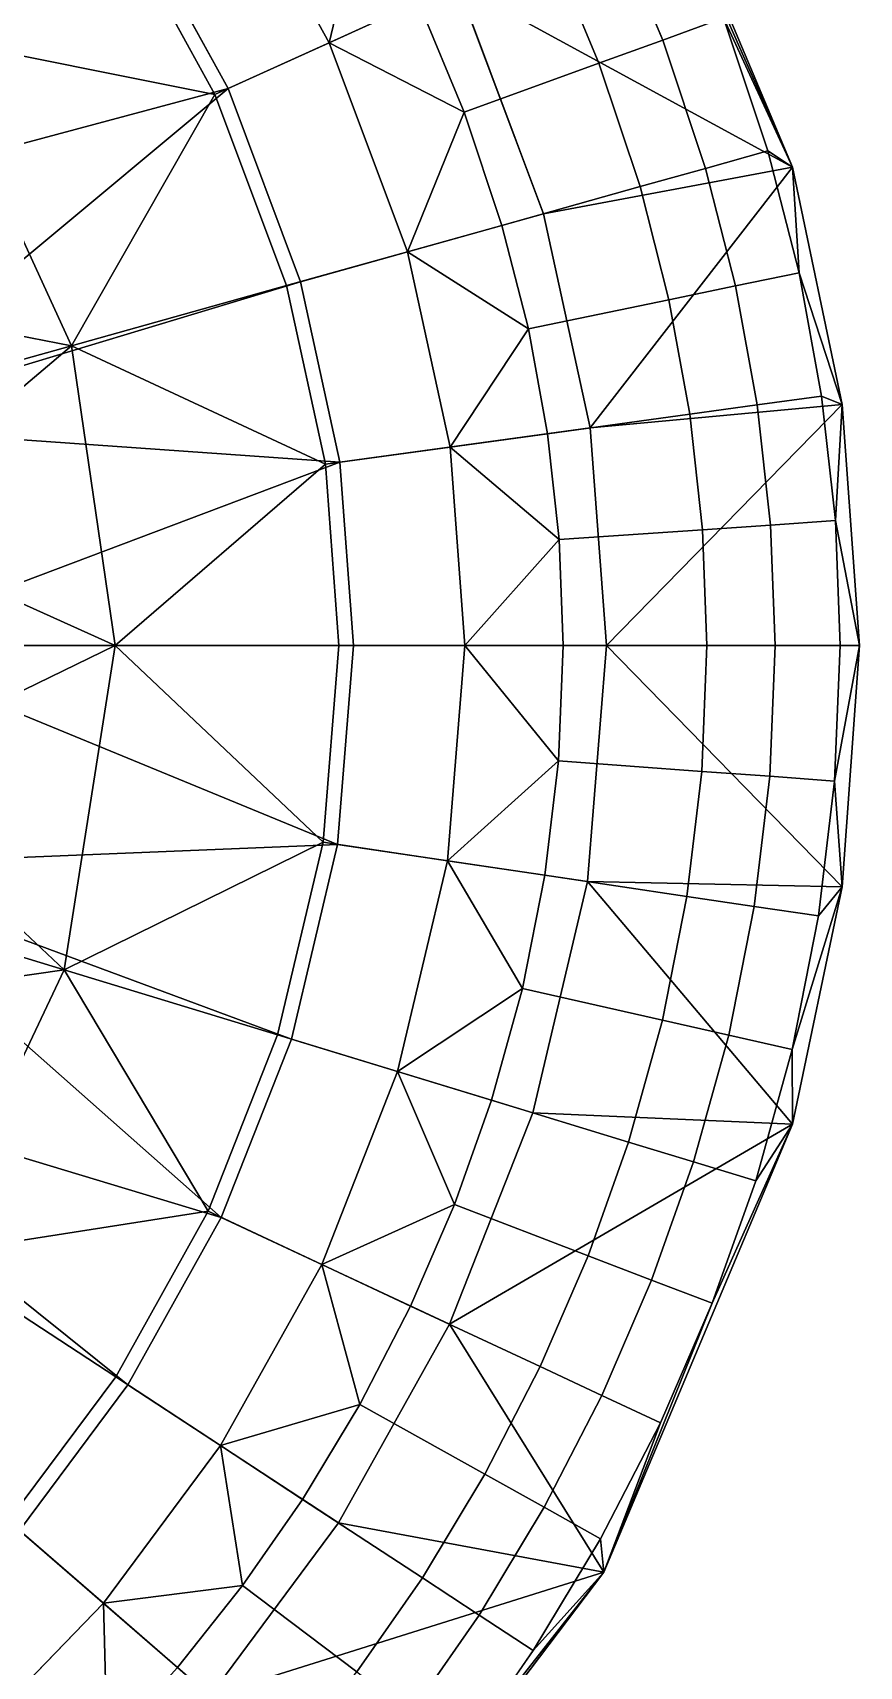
# Model space of a CAD drawing. Header units: inches. Extents: x -336 to -192, y -475 to -71.
# Drawn here: x -291.428 to -290.389, y -183.355 to -181.303 of the extents above; entities that cross this region are included whole.
import ezdxf

# ---------------------------------------------------------------- set-up
doc = ezdxf.new("R2010")
doc.units = ezdxf.units.IN
doc.layers.add('GLASS', color=7, linetype='Continuous')

msp = doc.modelspace()

# ---------------------------------------------------------------- linework, layer by layer
at = {"layer": 'GLASS', "color": 7}
for points in [[(-291.3076, -181.1453, 28.1975), (-291.9699, -181.3144, 25.2), (-291.5969, -180.8034, 28.1975)], [(-290.7102, -180.9086, 31.2321), (-290.4727, -181.4716, 31.2321), (-290.8938, -181.242, 29.7148)], [(-290.4727, -181.4716, 31.2321), (-290.7102, -180.9086, 31.2321), (-290.6273, -181.1212, 31.3697)], [(-291.5574, -181.3086, 29.1905), (-291.3229, -181.1553, 29.9777), (-291.4554, -180.9768, 29.9777)], [(-291.1909, -181.0691, 30.4371), (-291.0553, -181.3152, 30.4371), (-291.0107, -181.1304, 30.7954)], [(-290.6273, -181.1212, 31.3697), (-290.5594, -181.284, 31.3697), (-290.4727, -181.4716, 31.2321)], [(-291.0553, -181.3152, 30.4371), (-290.9431, -181.2643, 30.7954), (-291.0107, -181.1304, 30.7954)], [(-291.8005, -181.5381, 25.2), (-291.9699, -181.3144, 25.2), (-291.3076, -181.1453, 28.1975)], [(-291.3076, -181.1453, 28.1975), (-291.1823, -181.3728, 28.1975), (-291.8005, -181.5381, 25.2)], [(-291.199, -181.3803, 29.9777), (-291.3229, -181.1553, 29.9777), (-291.5574, -181.3086, 29.1905)], [(-290.786, -181.53, 29.7148), (-290.8938, -181.242, 29.7148), (-290.4727, -181.4716, 31.2321)], [(-290.8855, -181.4026, 30.7954), (-290.9431, -181.2643, 30.7954), (-291.0553, -181.3152, 30.4371)], [(-290.5594, -181.284, 31.3697), (-290.5037, -181.4511, 31.3697), (-290.4727, -181.4716, 31.2321)], [(-291.3793, -181.6959, 29.1905), (-291.5574, -181.3086, 29.1905), (-291.7404, -181.6257, 28.3872)], [(-291.5574, -181.3086, 29.1905), (-291.3793, -181.6959, 29.1905), (-291.199, -181.3803, 29.9777)], [(-291.0553, -181.3152, 30.4371), (-290.957, -181.5778, 30.4371), (-290.8855, -181.4026, 30.7954)], [(-291.6915, -181.7966, 25.2), (-291.8005, -181.5381, 25.2), (-291.1823, -181.3728, 28.1975)], [(-291.1823, -181.3728, 28.1975), (-291.0915, -181.6154, 28.1975), (-291.6915, -181.7966, 25.2)], [(-291.3793, -181.6959, 29.1905), (-291.1091, -181.6203, 29.9777), (-291.199, -181.3803, 29.9777)], [(-290.957, -181.5778, 30.4371), (-290.8382, -181.5446, 30.7954), (-290.8855, -181.4026, 30.7954)], [(-290.5037, -181.4511, 31.3697), (-290.4646, -181.6041, 31.3697), (-290.4727, -181.4716, 31.2321)], [(-290.727, -181.799, 29.7148), (-290.786, -181.53, 29.7148), (-290.4727, -181.4716, 31.2321)], [(-290.4727, -181.4716, 31.2321), (-290.4102, -181.7697, 31.2321), (-290.727, -181.799, 29.7148)], [(-290.4102, -181.7697, 31.2321), (-290.4727, -181.4716, 31.2321), (-290.4646, -181.6041, 31.3697)], [(-290.8049, -181.6746, 30.7954), (-290.8382, -181.5446, 30.7954), (-290.957, -181.5778, 30.4371)], [(-290.957, -181.5778, 30.4371), (-290.9032, -181.8231, 30.4371), (-290.8049, -181.6746, 30.7954)], [(-290.4646, -181.6041, 31.3697), (-290.4362, -181.7591, 31.3697), (-290.4102, -181.7697, 31.2321)], [(-291.7404, -181.6257, 28.3872), (-291.6824, -181.7807, 28.3872), (-291.3793, -181.6959, 29.1905)], [(-291.0915, -181.6154, 28.1975), (-291.0418, -181.842, 28.1975), (-291.6915, -181.7966, 25.2)], [(-291.0599, -181.8445, 29.9777), (-291.1091, -181.6203, 29.9777), (-291.3793, -181.6959, 29.1905)], [(-290.9032, -181.8231, 30.4371), (-290.7808, -181.8063, 30.7954), (-290.8049, -181.6746, 30.7954)], [(-291.3793, -181.6959, 29.1905), (-291.6824, -181.7807, 28.3872), (-291.6507, -181.9254, 28.3872)], [(-291.3243, -182.0726, 29.1905), (-291.3793, -181.6959, 29.1905), (-291.6507, -181.9254, 28.3872)], [(-291.3793, -181.6959, 29.1905), (-291.3243, -182.0726, 29.1905), (-291.0599, -181.8445, 29.9777)], [(-290.7067, -182.0726, 29.7148), (-290.727, -181.799, 29.7148), (-290.4102, -181.7697, 31.2321)], [(-290.4102, -181.7697, 31.2321), (-290.3887, -182.0726, 31.2321), (-290.7067, -182.0726, 29.7148)], [(-290.4362, -181.7591, 31.3697), (-290.4188, -181.9155, 31.3697), (-290.4102, -181.7697, 31.2321)], [(-290.3887, -182.0726, 31.2321), (-290.4102, -181.7697, 31.2321), (-290.4188, -181.9155, 31.3697)], [(-291.6529, -182.0726, 25.2), (-291.6915, -181.7966, 25.2), (-291.0418, -181.842, 28.1975)], [(-290.766, -181.9392, 30.7954), (-290.7808, -181.8063, 30.7954), (-290.9032, -181.8231, 30.4371)], [(-290.9032, -181.8231, 30.4371), (-290.8847, -182.0726, 30.4371), (-290.766, -181.9392, 30.7954)], [(-291.0247, -182.0726, 28.1975), (-291.6529, -182.0726, 25.2), (-291.0418, -181.842, 28.1975)], [(-291.3243, -182.0726, 29.1905), (-291.043, -182.0726, 29.9777), (-291.0599, -181.8445, 29.9777)], [(-290.4129, -182.0726, 31.3697), (-290.3887, -182.0726, 31.2321), (-290.4188, -181.9155, 31.3697)], [(-291.6507, -181.9254, 28.3872), (-291.6398, -182.0726, 28.3872), (-291.3243, -182.0726, 29.1905)], [(-290.8847, -182.0726, 30.4371), (-290.761, -182.0726, 30.7954), (-290.766, -181.9392, 30.7954)], [(-291.6915, -182.3486, 25.2), (-291.6529, -182.0726, 25.2), (-291.0447, -182.3223, 28.1975)], [(-291.6529, -182.0726, 25.2), (-291.0247, -182.0726, 28.1975), (-291.0447, -182.3223, 28.1975)], [(-291.3243, -182.0726, 29.1905), (-291.6398, -182.0726, 28.3872), (-291.6525, -182.232, 28.3872)], [(-291.3886, -182.4799, 29.1905), (-291.3243, -182.0726, 29.1905), (-291.6525, -182.232, 28.3872)], [(-291.3243, -182.0726, 29.1905), (-291.3886, -182.4799, 29.1905), (-291.0628, -182.3196, 29.9777)], [(-291.0628, -182.3196, 29.9777), (-291.043, -182.0726, 29.9777), (-291.3243, -182.0726, 29.1905)], [(-290.8847, -182.0726, 30.4371), (-290.9064, -182.3428, 30.4371), (-290.7669, -182.2172, 30.7954)], [(-290.7669, -182.2172, 30.7954), (-290.761, -182.0726, 30.7954), (-290.8847, -182.0726, 30.4371)], [(-290.7305, -182.369, 29.7148), (-290.7067, -182.0726, 29.7148), (-290.4102, -182.3755, 31.2321)], [(-290.3887, -182.0726, 31.2321), (-290.4102, -182.3755, 31.2321), (-290.7067, -182.0726, 29.7148)], [(-290.4102, -182.3755, 31.2321), (-290.3887, -182.0726, 31.2321), (-290.4198, -182.2428, 31.3697)], [(-290.3887, -182.0726, 31.2321), (-290.4129, -182.0726, 31.3697), (-290.4198, -182.2428, 31.3697)], [(-290.9064, -182.3428, 30.4371), (-290.7842, -182.361, 30.7954), (-290.7669, -182.2172, 30.7954)], [(-291.6525, -182.232, 28.3872), (-291.6896, -182.3883, 28.3872), (-291.3886, -182.4799, 29.1905)], [(-290.4198, -182.2428, 31.3697), (-290.4401, -182.4121, 31.3697), (-290.4102, -182.3755, 31.2321)], [(-291.0447, -182.3223, 28.1975), (-291.1028, -182.567, 28.1975), (-291.6915, -182.3486, 25.2)], [(-291.3886, -182.4799, 29.1905), (-291.1203, -182.5616, 29.9777), (-291.0628, -182.3196, 29.9777)], [(-291.8005, -182.6071, 25.2), (-291.6915, -182.3486, 25.2), (-291.1909, -182.7908, 28.1975)], [(-291.1028, -182.567, 28.1975), (-291.1909, -182.7908, 28.1975), (-291.6915, -182.3486, 25.2)], [(-290.9064, -182.3428, 30.4371), (-290.9692, -182.6076, 30.4371), (-290.8124, -182.5034, 30.7954)], [(-290.8124, -182.5034, 30.7954), (-290.7842, -182.361, 30.7954), (-290.9064, -182.3428, 30.4371)], [(-290.7994, -182.6593, 29.7148), (-290.7305, -182.369, 29.7148), (-290.4727, -182.6736, 31.2321)], [(-290.4102, -182.3755, 31.2321), (-290.4727, -182.6736, 31.2321), (-290.7305, -182.369, 29.7148)], [(-291.3886, -182.4799, 29.1905), (-291.6896, -182.3883, 28.3872), (-291.7459, -182.5312, 28.3872)], [(-290.4727, -182.6736, 31.2321), (-290.4102, -182.3755, 31.2321), (-290.4734, -182.5797, 31.3697)], [(-290.4401, -182.4121, 31.3697), (-290.4734, -182.5797, 31.3697), (-290.4102, -182.3755, 31.2321)], [(-291.5581, -182.8377, 29.1905), (-291.3886, -182.4799, 29.1905), (-291.7459, -182.5312, 28.3872)], [(-291.3886, -182.4799, 29.1905), (-291.5581, -182.8377, 29.1905), (-291.2074, -182.7831, 29.9777)], [(-291.2074, -182.7831, 29.9777), (-291.1203, -182.5616, 29.9777), (-291.3886, -182.4799, 29.1905)], [(-290.9692, -182.6076, 30.4371), (-290.8512, -182.6436, 30.7954), (-290.8124, -182.5034, 30.7954)], [(-290.4734, -182.5797, 31.3697), (-290.5191, -182.7447, 31.3697), (-290.4727, -182.6736, 31.2321)], [(-291.3084, -183.0011, 28.1975), (-291.4446, -183.184, 28.1975), (-291.8005, -182.6071, 25.2)], [(-291.1909, -182.7908, 28.1975), (-291.3084, -183.0011, 28.1975), (-291.8005, -182.6071, 25.2)], [(-290.9692, -182.6076, 30.4371), (-291.0646, -182.8499, 30.4371), (-290.8977, -182.7744, 30.7954)], [(-290.8977, -182.7744, 30.7954), (-290.8512, -182.6436, 30.7954), (-290.9692, -182.6076, 30.4371)], [(-290.904, -182.925, 29.7148), (-290.7994, -182.6593, 29.7148), (-290.4727, -182.6736, 31.2321)], [(-290.4727, -182.6736, 31.2321), (-290.7102, -183.2366, 31.2321), (-290.904, -182.925, 29.7148)], [(-290.7102, -183.2366, 31.2321), (-290.4727, -182.6736, 31.2321), (-290.5738, -182.8987, 31.3697)], [(-290.5191, -182.7447, 31.3697), (-290.5738, -182.8987, 31.3697), (-290.4727, -182.6736, 31.2321)], [(-291.5581, -182.8377, 29.1905), (-291.3237, -182.9911, 29.9777), (-291.2074, -182.7831, 29.9777)], [(-291.0646, -182.8499, 30.4371), (-290.953, -182.9021, 30.7954), (-290.8977, -182.7744, 30.7954)], [(-291.4584, -183.1721, 29.9777), (-291.3237, -182.9911, 29.9777), (-291.5581, -182.8377, 29.1905)], [(-291.0646, -182.8499, 30.4371), (-291.1918, -183.0775, 30.4371), (-291.0168, -183.0258, 30.7954)], [(-291.0168, -183.0258, 30.7954), (-290.953, -182.9021, 30.7954), (-291.0646, -182.8499, 30.4371)], [(-290.5738, -182.8987, 31.3697), (-290.6389, -183.049, 31.3697), (-290.7102, -183.2366, 31.2321)], [(-291.0435, -183.1746, 29.7148), (-290.904, -182.925, 29.7148), (-290.7102, -183.2366, 31.2321)], [(-291.1918, -183.0775, 30.4371), (-291.0888, -183.145, 30.7954), (-291.0168, -183.0258, 30.7954)], [(-290.6389, -183.049, 31.3697), (-290.714, -183.1946, 31.3697), (-290.7102, -183.2366, 31.2321)], [(-291.1918, -183.0775, 30.4371), (-291.3392, -183.2754, 30.4371), (-291.1641, -183.2532, 30.7954)], [(-291.1641, -183.2532, 30.7954), (-291.0888, -183.145, 30.7954), (-291.1918, -183.0775, 30.4371)], [(-291.2051, -183.3917, 29.7148), (-291.0435, -183.1746, 29.7148), (-290.7102, -183.2366, 31.2321)], [(-290.714, -183.1946, 31.3697), (-290.7987, -183.3349, 31.3697), (-290.7102, -183.2366, 31.2321)], [(-291.3392, -183.2754, 30.4371), (-291.2461, -183.3562, 30.7954), (-291.1641, -183.2532, 30.7954)], [(-290.7102, -183.2366, 31.2321), (-291.0791, -183.7238, 31.2321), (-291.2051, -183.3917, 29.7148)], [(-291.0791, -183.7238, 31.2321), (-290.7102, -183.2366, 31.2321), (-290.8874, -183.4623, 31.3697)], [(-290.7987, -183.3349, 31.3697), (-290.8874, -183.4623, 31.3697), (-290.7102, -183.2366, 31.2321)], [(-291.3392, -183.2754, 30.4371), (-291.5104, -183.4521, 30.4371), (-291.3344, -183.4536, 30.7954)], [(-291.3344, -183.4536, 30.7954), (-291.2461, -183.3562, 30.7954), (-291.3392, -183.2754, 30.4371)]]:
    msp.add_3dface(points, dxfattribs=at)
for points, invisible_edges in [([(-291.0425, -180.9721, 29.7148), (-291.1823, -181.3728, 28.1975), (-291.3076, -181.1453, 28.1975)], 1), ([(-291.0425, -180.9721, 29.7148), (-290.8938, -181.242, 29.7148), (-291.1823, -181.3728, 28.1975)], 12), ([(-291.3229, -181.1553, 29.9777), (-291.0553, -181.3152, 30.4371), (-291.1909, -181.0691, 30.4371)], 1), ([(-291.3229, -181.1553, 29.9777), (-291.199, -181.3803, 29.9777), (-291.0553, -181.3152, 30.4371)], 12), ([(-290.7791, -181.19, 31.2738), (-290.6359, -181.3118, 31.3763), (-290.7014, -181.1548, 31.3763)], 1), ([(-290.7014, -181.1548, 31.3763), (-290.6359, -181.3118, 31.3763), (-290.5594, -181.284, 31.3697)], 12), ([(-290.9431, -181.2643, 30.7954), (-290.7162, -181.341, 31.2738), (-290.7791, -181.19, 31.2738)], 1), ([(-290.7791, -181.19, 31.2738), (-290.7162, -181.341, 31.2738), (-290.6359, -181.3118, 31.3763)], 12), ([(-290.8938, -181.242, 29.7148), (-291.0915, -181.6154, 28.1975), (-291.1823, -181.3728, 28.1975)], 1), ([(-290.8938, -181.242, 29.7148), (-290.786, -181.53, 29.7148), (-291.0915, -181.6154, 28.1975)], 12), ([(-290.9431, -181.2643, 30.7954), (-290.8855, -181.4026, 30.7954), (-290.7162, -181.341, 31.2738)], 12), ([(-290.6359, -181.3118, 31.3763), (-290.5037, -181.4511, 31.3697), (-290.5594, -181.284, 31.3697)], 1), ([(-291.199, -181.3803, 29.9777), (-290.957, -181.5778, 30.4371), (-291.0553, -181.3152, 30.4371)], 1), ([(-290.7162, -181.341, 31.2738), (-290.5823, -181.473, 31.3763), (-290.6359, -181.3118, 31.3763)], 1), ([(-290.6359, -181.3118, 31.3763), (-290.5823, -181.473, 31.3763), (-290.5037, -181.4511, 31.3697)], 12), ([(-290.8855, -181.4026, 30.7954), (-290.6645, -181.496, 31.2738), (-290.7162, -181.341, 31.2738)], 1), ([(-290.7162, -181.341, 31.2738), (-290.6645, -181.496, 31.2738), (-290.5823, -181.473, 31.3763)], 12), ([(-291.199, -181.3803, 29.9777), (-291.1091, -181.6203, 29.9777), (-290.957, -181.5778, 30.4371)], 12), ([(-290.8855, -181.4026, 30.7954), (-290.8382, -181.5446, 30.7954), (-290.6645, -181.496, 31.2738)], 12), ([(-290.5823, -181.473, 31.3763), (-290.4646, -181.6041, 31.3697), (-290.5037, -181.4511, 31.3697)], 1), ([(-290.6645, -181.496, 31.2738), (-290.5445, -181.6206, 31.3763), (-290.5823, -181.473, 31.3763)], 1), ([(-290.5823, -181.473, 31.3763), (-290.5445, -181.6206, 31.3763), (-290.4646, -181.6041, 31.3697)], 12), ([(-290.8382, -181.5446, 30.7954), (-290.6282, -181.638, 31.2738), (-290.6645, -181.496, 31.2738)], 1), ([(-290.6645, -181.496, 31.2738), (-290.6282, -181.638, 31.2738), (-290.5445, -181.6206, 31.3763)], 12), ([(-290.786, -181.53, 29.7148), (-291.0418, -181.842, 28.1975), (-291.0915, -181.6154, 28.1975)], 1), ([(-290.786, -181.53, 29.7148), (-290.727, -181.799, 29.7148), (-291.0418, -181.842, 28.1975)], 12), ([(-290.8382, -181.5446, 30.7954), (-290.8049, -181.6746, 30.7954), (-290.6282, -181.638, 31.2738)], 12), ([(-291.1091, -181.6203, 29.9777), (-290.9032, -181.8231, 30.4371), (-290.957, -181.5778, 30.4371)], 1), ([(-290.5445, -181.6206, 31.3763), (-290.4362, -181.7591, 31.3697), (-290.4646, -181.6041, 31.3697)], 1), ([(-291.1091, -181.6203, 29.9777), (-291.0599, -181.8445, 29.9777), (-290.9032, -181.8231, 30.4371)], 12), ([(-290.6282, -181.638, 31.2738), (-290.5171, -181.7702, 31.3763), (-290.5445, -181.6206, 31.3763)], 1), ([(-290.5445, -181.6206, 31.3763), (-290.5171, -181.7702, 31.3763), (-290.4362, -181.7591, 31.3697)], 12), ([(-290.8049, -181.6746, 30.7954), (-290.6018, -181.7818, 31.2738), (-290.6282, -181.638, 31.2738)], 1), ([(-290.6282, -181.638, 31.2738), (-290.6018, -181.7818, 31.2738), (-290.5171, -181.7702, 31.3763)], 12), ([(-290.8049, -181.6746, 30.7954), (-290.7808, -181.8063, 30.7954), (-290.6018, -181.7818, 31.2738)], 12), ([(-290.6018, -181.7818, 31.2738), (-290.5003, -181.9211, 31.3763), (-290.5171, -181.7702, 31.3763)], 1), ([(-290.5171, -181.7702, 31.3763), (-290.4188, -181.9155, 31.3697), (-290.4362, -181.7591, 31.3697)], 1), ([(-290.5171, -181.7702, 31.3763), (-290.5003, -181.9211, 31.3763), (-290.4188, -181.9155, 31.3697)], 12), ([(-290.727, -181.799, 29.7148), (-291.0247, -182.0726, 28.1975), (-291.0418, -181.842, 28.1975)], 1), ([(-290.727, -181.799, 29.7148), (-290.7067, -182.0726, 29.7148), (-291.0247, -182.0726, 28.1975)], 12), ([(-290.7808, -181.8063, 30.7954), (-290.5858, -181.9269, 31.2738), (-290.6018, -181.7818, 31.2738)], 1), ([(-290.6018, -181.7818, 31.2738), (-290.5858, -181.9269, 31.2738), (-290.5003, -181.9211, 31.3763)], 12), ([(-290.7808, -181.8063, 30.7954), (-290.766, -181.9392, 30.7954), (-290.5858, -181.9269, 31.2738)], 12), ([(-291.0599, -181.8445, 29.9777), (-290.8847, -182.0726, 30.4371), (-290.9032, -181.8231, 30.4371)], 1), ([(-291.0599, -181.8445, 29.9777), (-291.043, -182.0726, 29.9777), (-290.8847, -182.0726, 30.4371)], 12), ([(-290.5858, -181.9269, 31.2738), (-290.4947, -182.0726, 31.3763), (-290.5003, -181.9211, 31.3763)], 1), ([(-290.5003, -181.9211, 31.3763), (-290.4129, -182.0726, 31.3697), (-290.4188, -181.9155, 31.3697)], 1), ([(-290.5003, -181.9211, 31.3763), (-290.4947, -182.0726, 31.3763), (-290.4129, -182.0726, 31.3697)], 12), ([(-290.766, -181.9392, 30.7954), (-290.5803, -182.0726, 31.2738), (-290.5858, -181.9269, 31.2738)], 1), ([(-290.766, -181.9392, 30.7954), (-290.761, -182.0726, 30.7954), (-290.5803, -182.0726, 31.2738)], 12), ([(-290.5858, -181.9269, 31.2738), (-290.5803, -182.0726, 31.2738), (-290.4947, -182.0726, 31.3763)], 12), ([(-291.043, -182.0726, 29.9777), (-291.0628, -182.3196, 29.9777), (-290.9064, -182.3428, 30.4371)], 12), ([(-290.7067, -182.0726, 29.7148), (-290.7305, -182.369, 29.7148), (-291.0447, -182.3223, 28.1975)], 12), ([(-290.7067, -182.0726, 29.7148), (-291.0447, -182.3223, 28.1975), (-291.0247, -182.0726, 28.1975)], 1), ([(-291.043, -182.0726, 29.9777), (-290.9064, -182.3428, 30.4371), (-290.8847, -182.0726, 30.4371)], 1), ([(-290.761, -182.0726, 30.7954), (-290.7669, -182.2172, 30.7954), (-290.5867, -182.2305, 31.2738)], 12), ([(-290.761, -182.0726, 30.7954), (-290.5867, -182.2305, 31.2738), (-290.5803, -182.0726, 31.2738)], 1), ([(-290.5803, -182.0726, 31.2738), (-290.5867, -182.2305, 31.2738), (-290.5013, -182.2367, 31.3763)], 12), ([(-290.5803, -182.0726, 31.2738), (-290.5013, -182.2367, 31.3763), (-290.4947, -182.0726, 31.3763)], 1), ([(-290.4947, -182.0726, 31.3763), (-290.5013, -182.2367, 31.3763), (-290.4198, -182.2428, 31.3697)], 12), ([(-290.4947, -182.0726, 31.3763), (-290.4198, -182.2428, 31.3697), (-290.4129, -182.0726, 31.3697)], 1), ([(-290.7669, -182.2172, 30.7954), (-290.7842, -182.361, 30.7954), (-290.6055, -182.3875, 31.2738)], 12), ([(-290.7669, -182.2172, 30.7954), (-290.6055, -182.3875, 31.2738), (-290.5867, -182.2305, 31.2738)], 1), ([(-290.5867, -182.2305, 31.2738), (-290.6055, -182.3875, 31.2738), (-290.5209, -182.4001, 31.3763)], 12), ([(-290.5867, -182.2305, 31.2738), (-290.5209, -182.4001, 31.3763), (-290.5013, -182.2367, 31.3763)], 1), ([(-290.5013, -182.2367, 31.3763), (-290.5209, -182.4001, 31.3763), (-290.4401, -182.4121, 31.3697)], 12), ([(-290.5013, -182.2367, 31.3763), (-290.4401, -182.4121, 31.3697), (-290.4198, -182.2428, 31.3697)], 1), ([(-291.0628, -182.3196, 29.9777), (-291.1203, -182.5616, 29.9777), (-290.9692, -182.6076, 30.4371)], 12), ([(-290.7305, -182.369, 29.7148), (-291.1028, -182.567, 28.1975), (-291.0447, -182.3223, 28.1975)], 1), ([(-291.0628, -182.3196, 29.9777), (-290.9692, -182.6076, 30.4371), (-290.9064, -182.3428, 30.4371)], 1), ([(-290.7305, -182.369, 29.7148), (-290.7994, -182.6593, 29.7148), (-291.1028, -182.567, 28.1975)], 12), ([(-290.7842, -182.361, 30.7954), (-290.8124, -182.5034, 30.7954), (-290.6364, -182.543, 31.2738)], 12), ([(-290.7842, -182.361, 30.7954), (-290.6364, -182.543, 31.2738), (-290.6055, -182.3875, 31.2738)], 1), ([(-290.6055, -182.3875, 31.2738), (-290.6364, -182.543, 31.2738), (-290.553, -182.5617, 31.3763)], 12), ([(-290.6055, -182.3875, 31.2738), (-290.553, -182.5617, 31.3763), (-290.5209, -182.4001, 31.3763)], 1), ([(-290.5209, -182.4001, 31.3763), (-290.553, -182.5617, 31.3763), (-290.4734, -182.5797, 31.3697)], 12), ([(-290.5209, -182.4001, 31.3763), (-290.4734, -182.5797, 31.3697), (-290.4401, -182.4121, 31.3697)], 1), ([(-290.8124, -182.5034, 30.7954), (-290.8512, -182.6436, 30.7954), (-290.6788, -182.6961, 31.2738)], 12), ([(-290.8124, -182.5034, 30.7954), (-290.6788, -182.6961, 31.2738), (-290.6364, -182.543, 31.2738)], 1), ([(-290.6364, -182.543, 31.2738), (-290.6788, -182.6961, 31.2738), (-290.5971, -182.7209, 31.3763)], 12), ([(-290.6364, -182.543, 31.2738), (-290.5971, -182.7209, 31.3763), (-290.553, -182.5617, 31.3763)], 1), ([(-291.1203, -182.5616, 29.9777), (-291.2074, -182.7831, 29.9777), (-291.0646, -182.8499, 30.4371)], 12), ([(-290.7994, -182.6593, 29.7148), (-291.1909, -182.7908, 28.1975), (-291.1028, -182.567, 28.1975)], 1), ([(-291.1203, -182.5616, 29.9777), (-291.0646, -182.8499, 30.4371), (-290.9692, -182.6076, 30.4371)], 1), ([(-290.553, -182.5617, 31.3763), (-290.5971, -182.7209, 31.3763), (-290.5191, -182.7447, 31.3697)], 12), ([(-290.553, -182.5617, 31.3763), (-290.5191, -182.7447, 31.3697), (-290.4734, -182.5797, 31.3697)], 1), ([(-290.7994, -182.6593, 29.7148), (-290.904, -182.925, 29.7148), (-291.1909, -182.7908, 28.1975)], 12), ([(-290.8512, -182.6436, 30.7954), (-290.8977, -182.7744, 30.7954), (-290.7295, -182.839, 31.2738)], 12), ([(-290.8512, -182.6436, 30.7954), (-290.7295, -182.839, 31.2738), (-290.6788, -182.6961, 31.2738)], 1), ([(-290.6788, -182.6961, 31.2738), (-290.7295, -182.839, 31.2738), (-290.6499, -182.8696, 31.3763)], 12), ([(-290.6788, -182.6961, 31.2738), (-290.6499, -182.8696, 31.3763), (-290.5971, -182.7209, 31.3763)], 1), ([(-290.5971, -182.7209, 31.3763), (-290.6499, -182.8696, 31.3763), (-290.5738, -182.8987, 31.3697)], 12), ([(-290.5971, -182.7209, 31.3763), (-290.5738, -182.8987, 31.3697), (-290.5191, -182.7447, 31.3697)], 1), ([(-291.2074, -182.7831, 29.9777), (-291.3237, -182.9911, 29.9777), (-291.1918, -183.0775, 30.4371)], 12), ([(-291.2074, -182.7831, 29.9777), (-291.1918, -183.0775, 30.4371), (-291.0646, -182.8499, 30.4371)], 1), ([(-290.8977, -182.7744, 30.7954), (-290.953, -182.9021, 30.7954), (-290.7899, -182.9783, 31.2738)], 12), ([(-290.8977, -182.7744, 30.7954), (-290.7899, -182.9783, 31.2738), (-290.7295, -182.839, 31.2738)], 1), ([(-290.904, -182.925, 29.7148), (-291.3084, -183.0011, 28.1975), (-291.1909, -182.7908, 28.1975)], 1), ([(-290.7295, -182.839, 31.2738), (-290.7899, -182.9783, 31.2738), (-290.7127, -183.0145, 31.3763)], 12), ([(-290.7295, -182.839, 31.2738), (-290.7127, -183.0145, 31.3763), (-290.6499, -182.8696, 31.3763)], 1), ([(-290.6499, -182.8696, 31.3763), (-290.7127, -183.0145, 31.3763), (-290.6389, -183.049, 31.3697)], 12), ([(-290.6499, -182.8696, 31.3763), (-290.6389, -183.049, 31.3697), (-290.5738, -182.8987, 31.3697)], 1), ([(-290.953, -182.9021, 30.7954), (-291.0168, -183.0258, 30.7954), (-290.8596, -183.1134, 31.2738)], 12), ([(-290.953, -182.9021, 30.7954), (-290.8596, -183.1134, 31.2738), (-290.7899, -182.9783, 31.2738)], 1), ([(-290.904, -182.925, 29.7148), (-291.0435, -183.1746, 29.7148), (-291.3084, -183.0011, 28.1975)], 12), ([(-290.7899, -182.9783, 31.2738), (-290.8596, -183.1134, 31.2738), (-290.7851, -183.155, 31.3763)], 12), ([(-290.7899, -182.9783, 31.2738), (-290.7851, -183.155, 31.3763), (-290.7127, -183.0145, 31.3763)], 1), ([(-291.3237, -182.9911, 29.9777), (-291.4584, -183.1721, 29.9777), (-291.3392, -183.2754, 30.4371)], 12), ([(-291.0435, -183.1746, 29.7148), (-291.4446, -183.184, 28.1975), (-291.3084, -183.0011, 28.1975)], 1), ([(-291.3237, -182.9911, 29.9777), (-291.3392, -183.2754, 30.4371), (-291.1918, -183.0775, 30.4371)], 1), ([(-291.0168, -183.0258, 30.7954), (-291.0888, -183.145, 30.7954), (-290.9381, -183.2436, 31.2738)], 12), ([(-291.0168, -183.0258, 30.7954), (-290.9381, -183.2436, 31.2738), (-290.8596, -183.1134, 31.2738)], 1), ([(-290.7127, -183.0145, 31.3763), (-290.7851, -183.155, 31.3763), (-290.714, -183.1946, 31.3697)], 12), ([(-290.7127, -183.0145, 31.3763), (-290.714, -183.1946, 31.3697), (-290.6389, -183.049, 31.3697)], 1), ([(-290.8596, -183.1134, 31.2738), (-290.9381, -183.2436, 31.2738), (-290.8668, -183.2903, 31.3763)], 12), ([(-290.8596, -183.1134, 31.2738), (-290.8668, -183.2903, 31.3763), (-290.7851, -183.155, 31.3763)], 1), ([(-291.0888, -183.145, 30.7954), (-291.1641, -183.2532, 30.7954), (-291.0204, -183.3618, 31.2738)], 12), ([(-291.0888, -183.145, 30.7954), (-291.0204, -183.3618, 31.2738), (-290.9381, -183.2436, 31.2738)], 1), ([(-291.4584, -183.1721, 29.9777), (-291.5104, -183.4521, 30.4371), (-291.3392, -183.2754, 30.4371)], 1), ([(-291.0435, -183.1746, 29.7148), (-291.2051, -183.3917, 29.7148), (-291.4446, -183.184, 28.1975)], 12), ([(-290.7851, -183.155, 31.3763), (-290.8668, -183.2903, 31.3763), (-290.7987, -183.3349, 31.3697)], 12), ([(-290.7851, -183.155, 31.3763), (-290.7987, -183.3349, 31.3697), (-290.714, -183.1946, 31.3697)], 1), ([(-291.2051, -183.3917, 29.7148), (-291.6028, -183.3472, 28.1975), (-291.4446, -183.184, 28.1975)], 1), ([(-291.1641, -183.2532, 30.7954), (-291.2461, -183.3562, 30.7954), (-291.1099, -183.4743, 31.2738)], 12), ([(-291.1641, -183.2532, 30.7954), (-291.1099, -183.4743, 31.2738), (-291.0204, -183.3618, 31.2738)], 1), ([(-290.9381, -183.2436, 31.2738), (-291.0204, -183.3618, 31.2738), (-290.9523, -183.4132, 31.3763)], 12), ([(-290.9381, -183.2436, 31.2738), (-290.9523, -183.4132, 31.3763), (-290.8668, -183.2903, 31.3763)], 1), ([(-290.8668, -183.2903, 31.3763), (-290.9523, -183.4132, 31.3763), (-290.8874, -183.4623, 31.3697)], 12), ([(-290.8668, -183.2903, 31.3763), (-290.8874, -183.4623, 31.3697), (-290.7987, -183.3349, 31.3697)], 1), ([(-291.3929, -183.5854, 29.7148), (-291.808, -183.5049, 28.1975), (-291.6028, -183.3472, 28.1975)], 1), ([(-291.2051, -183.3917, 29.7148), (-291.3929, -183.5854, 29.7148), (-291.6028, -183.3472, 28.1975)], 12)]:
    msp.add_3dface(points, dxfattribs=dict(at, invisible_edges=invisible_edges))

doc.saveas('drawing.dxf')
